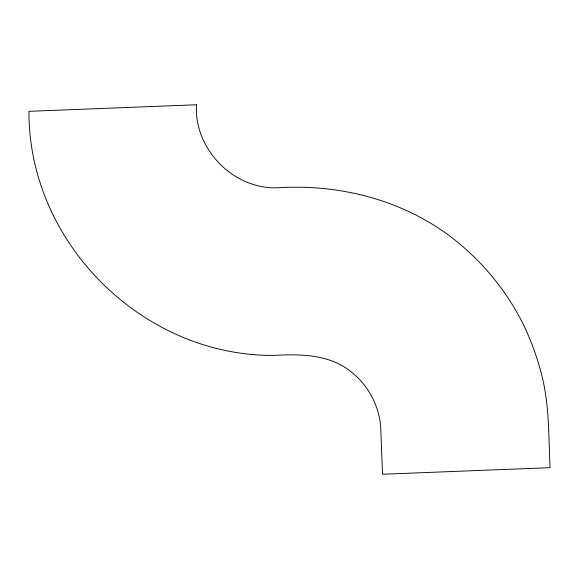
<?xml version="1.0" encoding="UTF-8"?>
<svg xmlns="http://www.w3.org/2000/svg" width="579" height="579" viewBox="0 0 579 579"><rect width="100%" height="100%" fill="white"/><g stroke="black" fill="none" stroke-linecap="round" stroke-linejoin="round"><path stroke-width="0.87" d="M196.455 104.756L28.95 111.334C28.407 242.999 142.984 356.7 274.605 355.39C301.941 353.856 332.259 354.478 353.74 374.041C369.221 387.235 379.122 406.661 380.692 426.94L382.545 474.244L550.05 467.666C548.574 436.95 549.471 405.807 541.908 375.757C537.247 357.048 530.552 338.903 521.947 321.649C507.233 293.09 487.026 267.455 462.686 246.473C412.103 202.484 344.179 183.557 277.898 187.762C233.431 189.659 193.9 149.107 196.455 104.756"/></g></svg>
